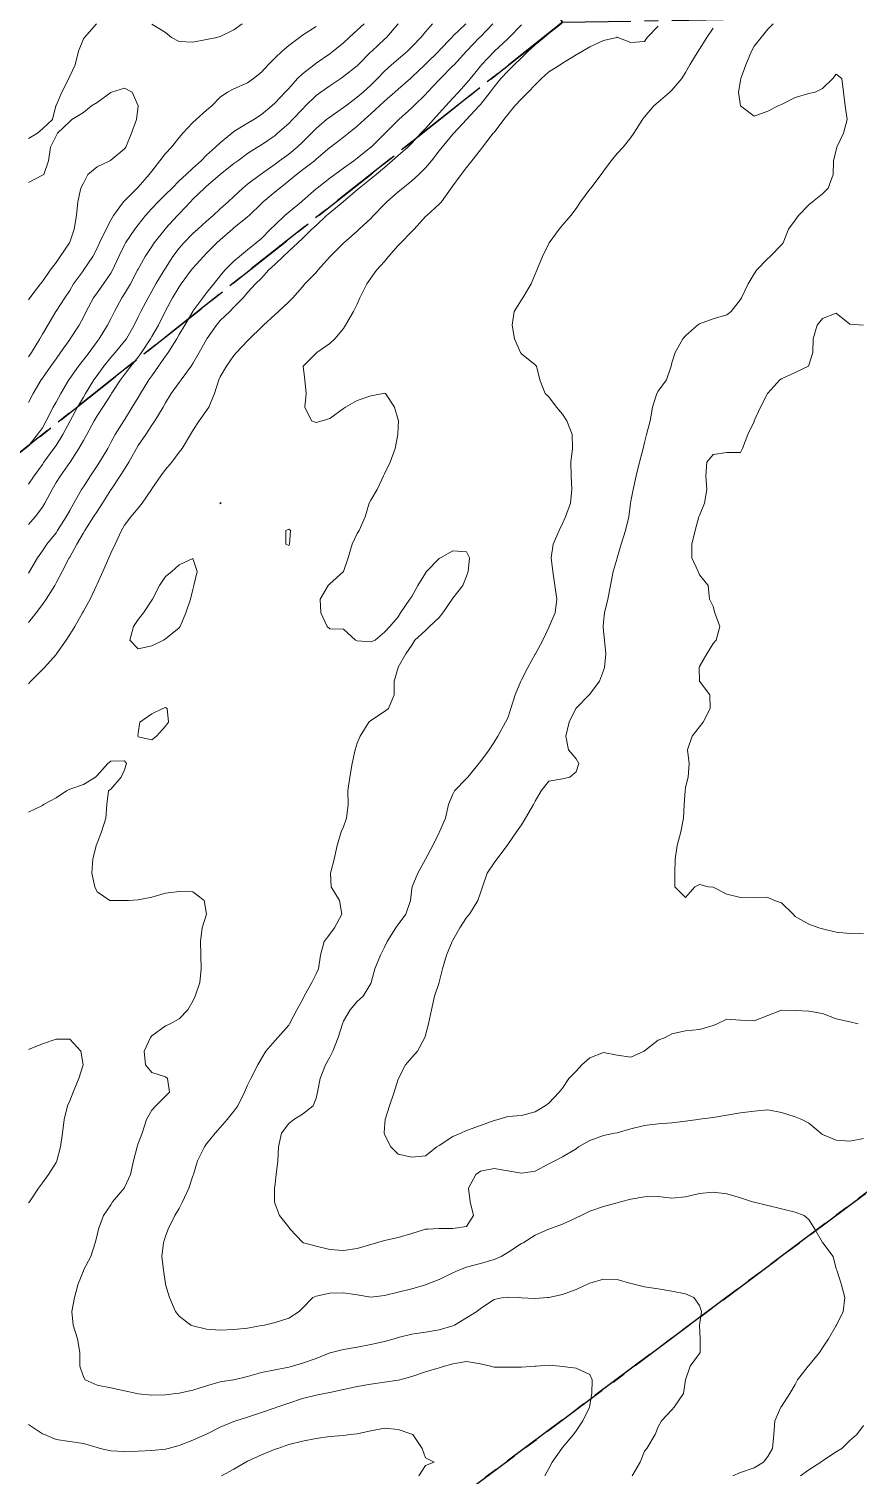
# Model space of a CAD drawing. Header units: centimetres. Extents: x 0 to 642158, y -847 to 649707.
# Drawn here: x 617215.3 to 617245.5, y 620207.3 to 620260.1 of the extents above; entities that cross this region are included whole.
import ezdxf

# ---------------------------------------------------------------- set-up
doc = ezdxf.new("R2010")
doc.units = ezdxf.units.CM
doc.header["$MEASUREMENT"] = 0
doc.linetypes.add('CENTERX2', pattern=[4, 2.5, -0.5, 0.5, -0.5])
doc.layers.add('SPW_parcellaire cadastral', color=7, linetype='CENTERX2', lineweight=25, true_color=0xff0542)
doc.layers.add('WAL_topographie 0.5', color=253, linetype='Continuous', lineweight=20)

msp = doc.modelspace()

# ---------------------------------------------------------------- linework, layer by layer
at = {"layer": 'SPW_parcellaire cadastral'}
for points in [[(617146.257, 620375.609), (617171.917, 620342.183), (617234.747, 620260.301), (617106.707, 620158.882), (617115.103, 620149.589), (617064.759, 620106.478), (617053.863, 620117.239), (616968.009, 620182.814), (616937.386, 620218.037), (616956.282, 620268.99), (616938.408, 620293.768), (616934.252, 620317.224), (616964.517, 620340.941), (617015.701, 620270.757), (617035.118, 620286.317), (617053.068, 620300.715), (617070.714, 620314.879), (617111.129, 620347.351), (617146.257, 620375.609)], [(617304.757, 620224.565), (617289.47, 620214.047), (617267.386, 620198.854), (617250.757, 620221.245), (617221.38, 620199.298), (617131.107, 620131.905), (617115.103, 620149.589), (617106.707, 620158.882), (617234.747, 620260.301), (617248.531, 620260.549), (617304.757, 620224.565)], [(617240.988, 620180.692), (617221.38, 620199.298), (617250.757, 620221.245), (617267.386, 620198.854), (617261.757, 620194.981), (617240.988, 620180.692)]]:
    msp.add_lwpolyline(points, dxfattribs=at)
at = {"layer": 'WAL_topographie 0.5'}
for points in [[(617234.697, 620260.25), (617234.25, 620259.894), (617234.077, 620259.75), (617233.75, 620259.482), (617233.502, 620259.25), (617233.25, 620259.001), (617232.99, 620258.75), (617232.75, 620258.513), (617232.501, 620258.25), (617232.25, 620257.948), (617232.105, 620257.75), (617231.75, 620257.299), (617231.707, 620257.25), (617231.25, 620256.75), (617231.25, 620256.75), (617230.777, 620256.25), (617230.75, 620256.22), (617230.359, 620255.75), (617230.25, 620255.613), (617229.97, 620255.25), (617229.75, 620254.991), (617229.506, 620254.75), (617229.25, 620254.521), (617228.915, 620254.25), (617228.75, 620254.11), (617228.336, 620253.75), (617228.25, 620253.668), (617227.842, 620253.25), (617227.75, 620253.143), (617227.324, 620252.75), (617227.25, 620252.68), (617226.763, 620252.25), (617226.75, 620252.238), (617226.26, 620251.75), (617226.25, 620251.739), (617225.815, 620251.25), (617225.75, 620251.173), (617225.342, 620250.75), (617225.25, 620250.652), (617224.899, 620250.25), (617224.75, 620250.101), (617224.371, 620249.75), (617224.25, 620249.642), (617223.832, 620249.25), (617223.75, 620249.175), (617223.32, 620248.75), (617223.25, 620248.672), (617222.848, 620248.25), (617222.75, 620248.142), (617222.473, 620247.75), (617222.25, 620247.359), (617222.201, 620247.25), (617222.034, 620246.75), (617221.826, 620246.25), (617221.75, 620246.126), (617221.478, 620245.75), (617221.25, 620245.4), (617221.159, 620245.25), (617220.854, 620244.75), (617220.75, 620244.607), (617220.477, 620244.25), (617220.25, 620243.984), (617220.074, 620243.75), (617219.75, 620243.277), (617219.735, 620243.25), (617219.401, 620242.75), (617219.25, 620242.567), (617218.977, 620242.25), (617218.75, 620241.948), (617218.647, 620241.75), (617218.406, 620241.25), (617218.25, 620240.927), (617218.18, 620240.75), (617217.965, 620240.25), (617217.75, 620239.789), (617217.733, 620239.75), (617217.493, 620239.25), (617217.25, 620238.806), (617217.218, 620238.75), (617216.937, 620238.25), (617216.75, 620237.95), (617216.623, 620237.75), (617216.268, 620237.25), (617216.25, 620237.223), (617215.831, 620236.75), (617215.75, 620236.681), (617215.325, 620236.25), (617215.25, 620236.161)], [(617232.203, 620260.25), (617231.75, 620259.777), (617231.724, 620259.75), (617231.25, 620259.25), (617231.25, 620259.25), (617230.788, 620258.75), (617230.75, 620258.71), (617230.296, 620258.25), (617230.25, 620258.2), (617229.823, 620257.75), (617229.75, 620257.672), (617229.323, 620257.25), (617229.25, 620257.176), (617228.777, 620256.75), (617228.75, 620256.724), (617228.27, 620256.25), (617228.25, 620256.231), (617227.758, 620255.75), (617227.75, 620255.743), (617227.25, 620255.341), (617227.125, 620255.25), (617226.75, 620254.983), (617226.436, 620254.75), (617226.25, 620254.608), (617225.786, 620254.25), (617225.75, 620254.22), (617225.25, 620253.783), (617225.211, 620253.75), (617224.75, 620253.368), (617224.607, 620253.25), (617224.25, 620252.914), (617224.088, 620252.75), (617223.75, 620252.416), (617223.561, 620252.25), (617223.25, 620251.992), (617222.951, 620251.75), (617222.75, 620251.582), (617222.413, 620251.25), (617222.25, 620251.05), (617222.015, 620250.75), (617221.75, 620250.422), (617221.616, 620250.25), (617221.25, 620249.761), (617221.243, 620249.75), (617220.951, 620249.25), (617220.75, 620248.904), (617220.662, 620248.75), (617220.341, 620248.25), (617220.25, 620248.121), (617219.999, 620247.75), (617219.75, 620247.403), (617219.643, 620247.25), (617219.331, 620246.75), (617219.25, 620246.606), (617219.037, 620246.25), (617218.75, 620245.788), (617218.725, 620245.75), (617218.411, 620245.25), (617218.25, 620244.958), (617218.138, 620244.75), (617217.84, 620244.25), (617217.75, 620244.107), (617217.514, 620243.75), (617217.25, 620243.351), (617217.179, 620243.25), (617216.901, 620242.75), (617216.75, 620242.481), (617216.624, 620242.25), (617216.303, 620241.75), (617216.25, 620241.671), (617215.91, 620241.25), (617215.75, 620241.01), (617215.571, 620240.75), (617215.281, 620240.25), (617215.25, 620240.199)], [(617231.221, 620260.25), (617230.75, 620259.797), (617230.703, 620259.75), (617230.25, 620259.273), (617230.228, 620259.25), (617229.75, 620258.771), (617229.728, 620258.75), (617229.25, 620258.294), (617229.198, 620258.25), (617228.75, 620257.861), (617228.628, 620257.75), (617228.25, 620257.424), (617228.061, 620257.25), (617227.75, 620256.957), (617227.515, 620256.75), (617227.25, 620256.506), (617226.931, 620256.25), (617226.75, 620256.107), (617226.276, 620255.75), (617226.25, 620255.731), (617225.75, 620255.305), (617225.687, 620255.25), (617225.25, 620254.911), (617225.034, 620254.75), (617224.75, 620254.517), (617224.421, 620254.25), (617224.25, 620254.109), (617223.821, 620253.75), (617223.75, 620253.684), (617223.299, 620253.25), (617223.25, 620253.205), (617222.75, 620252.794), (617222.696, 620252.75), (617222.25, 620252.367), (617222.122, 620252.25), (617221.75, 620251.871), (617221.634, 620251.75), (617221.25, 620251.322), (617221.192, 620251.25), (617220.821, 620250.75), (617220.75, 620250.647), (617220.509, 620250.25), (617220.25, 620249.766), (617220.242, 620249.75), (617219.998, 620249.25), (617219.75, 620248.832), (617219.704, 620248.75), (617219.371, 620248.25), (617219.25, 620248.082), (617218.983, 620247.75), (617218.75, 620247.442), (617218.607, 620247.25), (617218.282, 620246.75), (617218.25, 620246.702), (617217.956, 620246.25), (617217.75, 620245.939), (617217.639, 620245.75), (617217.369, 620245.25), (617217.25, 620245.038), (617217.087, 620244.75), (617216.762, 620244.25), (617216.75, 620244.234), (617216.409, 620243.75), (617216.25, 620243.499), (617216.105, 620243.25), (617215.843, 620242.75), (617215.75, 620242.607), (617215.49, 620242.25), (617215.25, 620241.967)], [(617230.001, 620260.25), (617229.75, 620259.952), (617229.581, 620259.75), (617229.25, 620259.405), (617229.093, 620259.25), (617228.75, 620258.958), (617228.51, 620258.75), (617228.25, 620258.512), (617227.995, 620258.25), (617227.75, 620258.007), (617227.465, 620257.75), (617227.25, 620257.563), (617226.833, 620257.25), (617226.75, 620257.186), (617226.25, 620256.844), (617226.133, 620256.75), (617225.75, 620256.428), (617225.576, 620256.25), (617225.25, 620255.928), (617225.064, 620255.75), (617224.75, 620255.493), (617224.416, 620255.25), (617224.25, 620255.128), (617223.75, 620254.77), (617223.722, 620254.75), (617223.25, 620254.391), (617223.075, 620254.25), (617222.75, 620253.949), (617222.54, 620253.75), (617222.25, 620253.491), (617221.987, 620253.25), (617221.75, 620253.048), (617221.424, 620252.75), (617221.25, 620252.587), (617220.92, 620252.25), (617220.75, 620252.057), (617220.518, 620251.75), (617220.25, 620251.332), (617220.199, 620251.25), (617219.9, 620250.75), (617219.75, 620250.487), (617219.614, 620250.25), (617219.342, 620249.75), (617219.25, 620249.554), (617219.106, 620249.25), (617218.82, 620248.75), (617218.75, 620248.657), (617218.414, 620248.25), (617218.25, 620248.062), (617217.995, 620247.75), (617217.75, 620247.409), (617217.635, 620247.25), (617217.327, 620246.75), (617217.25, 620246.623), (617217.036, 620246.25), (617216.761, 620245.75), (617216.75, 620245.73), (617216.496, 620245.25), (617216.25, 620244.86), (617216.174, 620244.75), (617215.809, 620244.25), (617215.75, 620244.164), (617215.452, 620243.75), (617215.25, 620243.439)], [(617228.742, 620260.25), (617228.316, 620259.75), (617228.25, 620259.688), (617227.781, 620259.25), (617227.75, 620259.221), (617227.284, 620258.75), (617227.25, 620258.717), (617226.75, 620258.318), (617226.653, 620258.25), (617226.25, 620257.978), (617225.928, 620257.75), (617225.75, 620257.624), (617225.362, 620257.25), (617225.25, 620257.135), (617224.889, 620256.75), (617224.75, 620256.609), (617224.343, 620256.25), (617224.25, 620256.175), (617223.75, 620255.835), (617223.61, 620255.75), (617223.25, 620255.516), (617222.886, 620255.25), (617222.75, 620255.15), (617222.25, 620254.75), (617222.25, 620254.75), (617221.75, 620254.316), (617221.676, 620254.25), (617221.25, 620253.841), (617221.162, 620253.75), (617220.75, 620253.316), (617220.686, 620253.25), (617220.25, 620252.771), (617220.232, 620252.75), (617219.838, 620252.25), (617219.75, 620252.117), (617219.509, 620251.75), (617219.25, 620251.296), (617219.227, 620251.25), (617218.967, 620250.75), (617218.75, 620250.393), (617218.659, 620250.25), (617218.387, 620249.75), (617218.25, 620249.474), (617218.134, 620249.25), (617217.825, 620248.75), (617217.75, 620248.65), (617217.464, 620248.25), (617217.25, 620247.978), (617217.069, 620247.75), (617216.75, 620247.298), (617216.716, 620247.25), (617216.425, 620246.75), (617216.25, 620246.431), (617216.151, 620246.25), (617215.889, 620245.75), (617215.75, 620245.503), (617215.578, 620245.25), (617215.25, 620244.84)], [(617227.5, 620260.25), (617227.25, 620260.012), (617226.958, 620259.75), (617226.75, 620259.554), (617226.375, 620259.25), (617226.25, 620259.155), (617225.75, 620258.804), (617225.676, 620258.75), (617225.25, 620258.42), (617225.074, 620258.25), (617224.75, 620257.891), (617224.626, 620257.75), (617224.25, 620257.36), (617224.13, 620257.25), (617223.75, 620256.938), (617223.47, 620256.75), (617223.25, 620256.617), (617222.75, 620256.311), (617222.671, 620256.25), (617222.25, 620255.906), (617222.079, 620255.75), (617221.75, 620255.447), (617221.549, 620255.25), (617221.25, 620254.979), (617221.002, 620254.75), (617220.75, 620254.512), (617220.488, 620254.25), (617220.25, 620254.015), (617219.982, 620253.75), (617219.75, 620253.51), (617219.518, 620253.25), (617219.25, 620252.912), (617219.132, 620252.75), (617218.791, 620252.25), (617218.75, 620252.177), (617218.538, 620251.75), (617218.317, 620251.25), (617218.25, 620251.139), (617217.981, 620250.75), (617217.75, 620250.432), (617217.618, 620250.25), (617217.35, 620249.75), (617217.25, 620249.544), (617217.096, 620249.25), (617216.772, 620248.75), (617216.75, 620248.719), (617216.415, 620248.25), (617216.25, 620248.023), (617216.059, 620247.75), (617215.75, 620247.312), (617215.708, 620247.25), (617215.419, 620246.75), (617215.25, 620246.421)], [(617217.728, 620260.25), (617217.287, 620259.75), (617217.25, 620259.694), (617217.07, 620259.25), (617216.943, 620258.75), (617216.75, 620258.335), (617216.714, 620258.25), (617216.464, 620257.75), (617216.25, 620257.268), (617216.242, 620257.25), (617216.12, 620256.75), (617215.75, 620256.417), (617215.578, 620256.25), (617215.25, 620256.056)], [(617233.25, 620260.214), (617232.798, 620259.75), (617232.75, 620259.703), (617232.263, 620259.25), (617232.25, 620259.238), (617231.788, 620258.75), (617231.75, 620258.702), (617231.396, 620258.25), (617231.25, 620258.075), (617230.95, 620257.75), (617230.75, 620257.531), (617230.494, 620257.25), (617230.25, 620256.985), (617230.034, 620256.75), (617229.75, 620256.429), (617229.58, 620256.25), (617229.25, 620255.89), (617229.103, 620255.75), (617228.75, 620255.441), (617228.532, 620255.25), (617228.25, 620255.007), (617227.942, 620254.75), (617227.75, 620254.588), (617227.327, 620254.25), (617227.25, 620254.181), (617226.75, 620253.76), (617226.738, 620253.75), (617226.25, 620253.353), (617226.134, 620253.25), (617225.75, 620252.887), (617225.599, 620252.75), (617225.25, 620252.413), (617225.078, 620252.25), (617224.75, 620251.942), (617224.545, 620251.75), (617224.25, 620251.473), (617224.016, 620251.25), (617223.75, 620250.965), (617223.533, 620250.75), (617223.25, 620250.443), (617223.087, 620250.25), (617222.75, 620249.901), (617222.598, 620249.75), (617222.25, 620249.415), (617222.113, 620249.25), (617221.763, 620248.75), (617221.75, 620248.729), (617221.483, 620248.25), (617221.25, 620247.853), (617221.183, 620247.75), (617220.826, 620247.25), (617220.75, 620247.151), (617220.461, 620246.75), (617220.25, 620246.416), (617220.158, 620246.25), (617219.863, 620245.75), (617219.75, 620245.591), (617219.527, 620245.25), (617219.25, 620244.852), (617219.191, 620244.75), (617218.908, 620244.25), (617218.75, 620243.992), (617218.598, 620243.75), (617218.261, 620243.25), (617218.25, 620243.235), (617217.943, 620242.75), (617217.75, 620242.447), (617217.624, 620242.25), (617217.299, 620241.75), (617217.25, 620241.666), (617217.012, 620241.25), (617216.75, 620240.784), (617216.731, 620240.75), (617216.479, 620240.25), (617216.25, 620239.838), (617216.203, 620239.75), (617215.887, 620239.25), (617215.75, 620239.051), (617215.528, 620238.75), (617215.25, 620238.391)], [(617225.75, 620260.15), (617225.25, 620259.828), (617225.144, 620259.75), (617224.75, 620259.452), (617224.516, 620259.25), (617224.25, 620258.999), (617223.998, 620258.75), (617223.75, 620258.483), (617223.465, 620258.25), (617223.25, 620258.087), (617222.75, 620257.873), (617222.512, 620257.75), (617222.25, 620257.569), (617221.939, 620257.25), (617221.75, 620257.091), (617221.372, 620256.75), (617221.25, 620256.647), (617220.886, 620256.25), (617220.75, 620256.097), (617220.473, 620255.75), (617220.25, 620255.514), (617220.046, 620255.25), (617219.75, 620254.874), (617219.658, 620254.75), (617219.25, 620254.279), (617219.218, 620254.25), (617218.75, 620253.784), (617218.717, 620253.75), (617218.353, 620253.25), (617218.25, 620253.08), (617218.077, 620252.75), (617217.838, 620252.25), (617217.75, 620252.058), (617217.597, 620251.75), (617217.256, 620251.25), (617217.25, 620251.243), (617216.893, 620250.75), (617216.75, 620250.516), (617216.574, 620250.25), (617216.25, 620249.763), (617216.241, 620249.75), (617215.945, 620249.25), (617215.75, 620248.924), (617215.655, 620248.75), (617215.354, 620248.25), (617215.25, 620248.087)], [(617223.051, 620260.25), (617222.75, 620260.032), (617222.25, 620259.785), (617222.121, 620259.75), (617221.75, 620259.668), (617221.25, 620259.577), (617220.75, 620259.606), (617220.462, 620259.75), (617220.25, 620259.934), (617219.75, 620260.231)], [(617238.25, 620260.164), (617237.847, 620259.75), (617237.75, 620259.607), (617237.25, 620259.565), (617236.778, 620259.75), (617236.75, 620259.754), (617236.735, 620259.75), (617236.25, 620259.643), (617235.75, 620259.409), (617235.482, 620259.25), (617235.25, 620259.112), (617234.75, 620258.806), (617234.661, 620258.75), (617234.25, 620258.488), (617233.983, 620258.25), (617233.75, 620258.024), (617233.493, 620257.75), (617233.25, 620257.511), (617233.008, 620257.25), (617232.75, 620256.939), (617232.61, 620256.75), (617232.25, 620256.283), (617232.223, 620256.25), (617231.827, 620255.75), (617231.75, 620255.65), (617231.434, 620255.25), (617231.25, 620255.007), (617231.051, 620254.75), (617230.75, 620254.334), (617230.685, 620254.25), (617230.328, 620253.75), (617230.25, 620253.669), (617229.794, 620253.25), (617229.75, 620253.21), (617229.327, 620252.75), (617229.25, 620252.666), (617228.843, 620252.25), (617228.75, 620252.151), (617228.4, 620251.75), (617228.25, 620251.571), (617227.962, 620251.25), (617227.75, 620250.96), (617227.606, 620250.75), (617227.351, 620250.25), (617227.25, 620250.015), (617227.121, 620249.75), (617226.825, 620249.25), (617226.75, 620249.125), (617226.43, 620248.75), (617226.25, 620248.577), (617225.778, 620248.25), (617225.75, 620248.227), (617225.273, 620247.75), (617225.338, 620247.25), (617225.383, 620246.75), (617225.343, 620246.25), (617225.579, 620245.75), (617225.75, 620245.692), (617225.972, 620245.75), (617226.25, 620245.838), (617226.75, 620246.206), (617226.828, 620246.25), (617227.25, 620246.503), (617227.75, 620246.664), (617228.197, 620246.75), (617228.25, 620246.77), (617228.282, 620246.75), (617228.617, 620246.25), (617228.75, 620245.788), (617228.758, 620245.75), (617228.75, 620245.55), (617228.74, 620245.25), (617228.633, 620244.75), (617228.457, 620244.25), (617228.25, 620243.817), (617228.216, 620243.75), (617227.975, 620243.25), (617227.75, 620242.86), (617227.693, 620242.75), (617227.544, 620242.25), (617227.326, 620241.75), (617227.25, 620241.639), (617227.064, 620241.25), (617226.923, 620240.75), (617226.75, 620240.259), (617226.746, 620240.25), (617226.25, 620239.804), (617226.19, 620239.75), (617225.897, 620239.25), (617225.925, 620238.75), (617226.159, 620238.25), (617226.25, 620238.159), (617226.75, 620238.146), (617227.192, 620237.75), (617227.25, 620237.724), (617227.75, 620237.688), (617227.909, 620237.75), (617228.25, 620238.038), (617228.446, 620238.25), (617228.75, 620238.604), (617228.833, 620238.75), (617229.176, 620239.25), (617229.25, 620239.337), (617229.47, 620239.75), (617229.75, 620240.197), (617229.78, 620240.25), (617230.25, 620240.726), (617230.29, 620240.75), (617230.75, 620241.008), (617231.25, 620240.976), (617231.356, 620240.75), (617231.3, 620240.25), (617231.25, 620240.088), (617231.115, 620239.75), (617230.75, 620239.28), (617230.72, 620239.25), (617230.374, 620238.75), (617230.25, 620238.574), (617229.896, 620238.25), (617229.75, 620238.104), (617229.36, 620237.75), (617229.25, 620237.564), (617229.034, 620237.25), (617228.75, 620236.767), (617228.743, 620236.75), (617228.6, 620236.25), (617228.606, 620235.75), (617228.389, 620235.25), (617228.25, 620235.142), (617227.75, 620234.821), (617227.676, 620234.75), (617227.356, 620234.25), (617227.25, 620233.987), (617227.172, 620233.75), (617227.068, 620233.25), (617226.98, 620232.75), (617226.914, 620232.25), (617226.921, 620231.75), (617226.864, 620231.25), (617226.75, 620230.935), (617226.667, 620230.75), (617226.514, 620230.25), (617226.409, 620229.75), (617226.277, 620229.25), (617226.304, 620228.75), (617226.605, 620228.25), (617226.694, 620227.75), (617226.421, 620227.25), (617226.25, 620227.012), (617226.042, 620226.75), (617225.907, 620226.25), (617225.833, 620225.75), (617225.75, 620225.57), (617225.594, 620225.25), (617225.312, 620224.75), (617225.25, 620224.626), (617225.051, 620224.25), (617224.783, 620223.75), (617224.75, 620223.701), (617224.352, 620223.25), (617224.25, 620223.133), (617223.918, 620222.75), (617223.75, 620222.479), (617223.621, 620222.25), (617223.362, 620221.75), (617223.25, 620221.512), (617223.14, 620221.25), (617222.896, 620220.75), (617222.75, 620220.56), (617222.506, 620220.25), (617222.25, 620219.957), (617222.067, 620219.75), (617221.75, 620219.363), (617221.669, 620219.25), (617221.419, 620218.75), (617221.269, 620218.25), (617221.25, 620218.2), (617221.096, 620217.75), (617220.865, 620217.25), (617220.75, 620217.003), (617220.595, 620216.75), (617220.343, 620216.25), (617220.25, 620215.995), (617220.171, 620215.75), (617220.12, 620215.25), (617220.171, 620214.75), (617220.247, 620214.25), (617220.25, 620214.228), (617220.395, 620213.75), (617220.62, 620213.25), (617220.75, 620213.074), (617221.177, 620212.75), (617221.25, 620212.724), (617221.75, 620212.599), (617222.25, 620212.564), (617222.75, 620212.585), (617223.25, 620212.637), (617223.75, 620212.728), (617223.86, 620212.75), (617224.25, 620212.839), (617224.75, 620213.006), (617225.127, 620213.25), (617225.25, 620213.366), (617225.631, 620213.75), (617225.75, 620213.806), (617226.25, 620213.914), (617226.75, 620213.929), (617227.25, 620213.858), (617227.75, 620213.773), (617228.25, 620213.824), (617228.75, 620213.954), (617229.25, 620214.07), (617229.75, 620214.213), (617229.83, 620214.25), (617230.25, 620214.415), (617230.75, 620214.655), (617230.965, 620214.75), (617231.25, 620214.86), (617231.75, 620214.999), (617232.25, 620215.146), (617232.506, 620215.25), (617232.75, 620215.397), (617233.25, 620215.723), (617233.31, 620215.75), (617233.75, 620216.032), (617234.241, 620216.25), (617234.25, 620216.253), (617234.75, 620216.433), (617235.25, 620216.66), (617235.435, 620216.75), (617235.75, 620216.909), (617236.25, 620217.078), (617236.75, 620217.217), (617236.875, 620217.25), (617237.25, 620217.345), (617237.75, 620217.435), (617238.25, 620217.438), (617238.75, 620217.387), (617239.25, 620217.425), (617239.75, 620217.546), (617240.25, 620217.601), (617240.75, 620217.542), (617241.25, 620217.399), (617241.69, 620217.25), (617241.75, 620217.232), (617242.25, 620217.11), (617242.75, 620216.988), (617243.25, 620216.875), (617243.576, 620216.75), (617243.75, 620216.602), (617243.963, 620216.25), (617244.25, 620215.769), (617244.265, 620215.75), (617244.634, 620215.25), (617244.75, 620214.798), (617244.767, 620214.75), (617244.936, 620214.25), (617245.067, 620213.75), (617245, 620213.25), (617244.761, 620212.75), (617244.75, 620212.735), (617244.466, 620212.25), (617244.25, 620211.921), (617244.144, 620211.75), (617243.75, 620211.275), (617243.731, 620211.25), (617243.34, 620210.75), (617243.25, 620210.581), (617243.051, 620210.25), (617242.75, 620209.783), (617242.728, 620209.75), (617242.507, 620209.25), (617242.466, 620208.75), (617242.418, 620208.25), (617242.25, 620207.953), (617242.093, 620207.75), (617241.75, 620207.542), (617241.25, 620207.372), (617240.978, 620207.25)], [(617240.25, 620260.087), (617240.024, 620259.75), (617239.75, 620259.318), (617239.705, 620259.25), (617239.408, 620258.75), (617239.25, 620258.473), (617239.11, 620258.25), (617238.75, 620257.829), (617238.675, 620257.75), (617238.25, 620257.387), (617238.082, 620257.25), (617237.75, 620256.856), (617237.67, 620256.75), (617237.357, 620256.25), (617237.25, 620256.102), (617236.965, 620255.75), (617236.75, 620255.509), (617236.525, 620255.25), (617236.25, 620254.863), (617236.159, 620254.75), (617235.783, 620254.25), (617235.75, 620254.207), (617235.41, 620253.75), (617235.25, 620253.504), (617235.06, 620253.25), (617234.75, 620252.895), (617234.626, 620252.75), (617234.263, 620252.25), (617234.25, 620252.225), (617234.015, 620251.75), (617233.814, 620251.25), (617233.75, 620251.103), (617233.601, 620250.75), (617233.304, 620250.25), (617233.25, 620250.167), (617232.988, 620249.75), (617232.915, 620249.25), (617233.003, 620248.75), (617233.218, 620248.25), (617233.25, 620248.201), (617233.75, 620247.804), (617233.798, 620247.75), (617233.925, 620247.25), (617234.123, 620246.75), (617234.25, 620246.625), (617234.532, 620246.25), (617234.75, 620245.997), (617234.909, 620245.75), (617235.108, 620245.25), (617235.114, 620244.75), (617235.06, 620244.25), (617235.07, 620243.75), (617235.098, 620243.25), (617235.045, 620242.75), (617234.858, 620242.25), (617234.75, 620242.008), (617234.625, 620241.75), (617234.405, 620241.25), (617234.34, 620240.75), (617234.398, 620240.25), (617234.466, 620239.75), (617234.548, 620239.25), (617234.478, 620238.75), (617234.264, 620238.25), (617234.25, 620238.213), (617234.03, 620237.75), (617233.761, 620237.25), (617233.75, 620237.233), (617233.482, 620236.75), (617233.25, 620236.299), (617233.223, 620236.25), (617233.021, 620235.75), (617232.869, 620235.25), (617232.75, 620234.919), (617232.668, 620234.75), (617232.393, 620234.25), (617232.25, 620234.028), (617232.074, 620233.75), (617231.75, 620233.317), (617231.693, 620233.25), (617231.292, 620232.75), (617231.25, 620232.699), (617230.81, 620232.25), (617230.75, 620232.133), (617230.592, 620231.75), (617230.476, 620231.25), (617230.263, 620230.75), (617230.25, 620230.726), (617230.019, 620230.25), (617229.75, 620229.75), (617229.75, 620229.75), (617229.469, 620229.25), (617229.258, 620228.75), (617229.25, 620228.685), (617229.197, 620228.25), (617229.032, 620227.75), (617228.75, 620227.375), (617228.667, 620227.25), (617228.352, 620226.75), (617228.25, 620226.546), (617228.102, 620226.25), (617227.895, 620225.75), (617227.764, 620225.25), (617227.75, 620225.218), (617227.471, 620224.75), (617227.25, 620224.565), (617226.998, 620224.25), (617226.75, 620223.836), (617226.712, 620223.75), (617226.555, 620223.25), (617226.362, 620222.75), (617226.25, 620222.533), (617226.091, 620222.25), (617225.893, 620221.75), (617225.8, 620221.25), (617225.75, 620221.031), (617225.637, 620220.75), (617225.25, 620220.444), (617224.936, 620220.25), (617224.75, 620220.111), (617224.485, 620219.75), (617224.377, 620219.25), (617224.356, 620218.75), (617224.291, 620218.25), (617224.25, 620217.908), (617224.227, 620217.75), (617224.225, 620217.25), (617224.25, 620217.164), (617224.412, 620216.75), (617224.75, 620216.326), (617224.806, 620216.25), (617225.25, 620215.77), (617225.286, 620215.75), (617225.75, 620215.63), (617226.25, 620215.508), (617226.75, 620215.468), (617227.25, 620215.54), (617227.75, 620215.689), (617227.953, 620215.75), (617228.25, 620215.842), (617228.75, 620215.945), (617229.25, 620216.089), (617229.75, 620216.244), (617229.833, 620216.25), (617230.25, 620216.275), (617230.75, 620216.271), (617231.25, 620216.351), (617231.504, 620216.75), (617231.381, 620217.25), (617231.313, 620217.75), (617231.59, 620218.25), (617231.75, 620218.364), (617232.25, 620218.459), (617232.75, 620218.383), (617233.25, 620218.299), (617233.75, 620218.365), (617234.25, 620218.633), (617234.469, 620218.75), (617234.75, 620218.887), (617235.25, 620219.182), (617235.341, 620219.25), (617235.75, 620219.49), (617236.25, 620219.669), (617236.655, 620219.75), (617236.75, 620219.772), (617237.25, 620219.914), (617237.75, 620220.034), (617238.25, 620220.091), (617238.75, 620220.126), (617239.25, 620220.187), (617239.691, 620220.25), (617239.75, 620220.26), (617240.25, 620220.327), (617240.75, 620220.41), (617241.25, 620220.491), (617241.75, 620220.559), (617242.25, 620220.602), (617242.75, 620220.511), (617243.25, 620220.346), (617243.5, 620220.25), (617243.75, 620220.125), (617244.184, 620219.75), (617244.25, 620219.701), (617244.75, 620219.494), (617245.25, 620219.462), (617245.75, 620219.557)], [(617242.452, 620260.25), (617242.25, 620260.048), (617242.012, 620259.75), (617241.75, 620259.435), (617241.66, 620259.25), (617241.447, 620258.75), (617241.261, 620258.25), (617241.25, 620258.179), (617241.182, 620257.75), (617241.25, 620257.25), (617241.25, 620257.25), (617241.75, 620256.88), (617242.25, 620257.059), (617242.625, 620257.25), (617242.75, 620257.307), (617243.25, 620257.556), (617243.75, 620257.698), (617243.975, 620257.75), (617244.25, 620257.884), (617244.625, 620258.25), (617244.75, 620258.411), (617244.958, 620258.25), (617245.016, 620257.75), (617245.08, 620257.25), (617245.154, 620256.75), (617245.013, 620256.25), (617244.778, 620255.75), (617244.75, 620255.65), (617244.65, 620255.25), (617244.642, 620254.75), (617244.451, 620254.25), (617244.25, 620254.038), (617243.882, 620253.75), (617243.75, 620253.636), (617243.375, 620253.25), (617243.25, 620253.08), (617243.004, 620252.75), (617242.808, 620252.25), (617242.75, 620252.182), (617242.332, 620251.75), (617242.25, 620251.683), (617241.835, 620251.25), (617241.75, 620251.126), (617241.534, 620250.75), (617241.286, 620250.25), (617241.25, 620250.188), (617240.911, 620249.75), (617240.75, 620249.627), (617240.25, 620249.476), (617239.75, 620249.297), (617239.679, 620249.25), (617239.25, 620248.86), (617239.149, 620248.75), (617238.868, 620248.25), (617238.75, 620247.871), (617238.716, 620247.75), (617238.55, 620247.25), (617238.25, 620246.843), (617238.199, 620246.75), (617238.034, 620246.25), (617237.952, 620245.75), (617237.824, 620245.25), (617237.75, 620244.964), (617237.698, 620244.75), (617237.566, 620244.25), (617237.44, 620243.75), (617237.327, 620243.25), (617237.25, 620242.824), (617237.239, 620242.75), (617237.171, 620242.25), (617237.048, 620241.75), (617236.895, 620241.25), (617236.753, 620240.75), (617236.75, 620240.741), (617236.608, 620240.25), (617236.504, 620239.75), (617236.412, 620239.25), (617236.291, 620238.75), (617236.25, 620238.409), (617236.232, 620238.25), (617236.25, 620238.083), (617236.289, 620237.75), (617236.338, 620237.25), (617236.284, 620236.75), (617236.25, 620236.642), (617236.099, 620236.25), (617235.75, 620235.772), (617235.726, 620235.75), (617235.25, 620235.269), (617235.233, 620235.25), (617234.996, 620234.75), (617234.871, 620234.25), (617234.968, 620233.75), (617235.25, 620233.423), (617235.342, 620233.25), (617235.25, 620232.939), (617235.02, 620232.75), (617234.75, 620232.684), (617234.25, 620232.601), (617233.974, 620232.25), (617233.75, 620231.872), (617233.687, 620231.75), (617233.396, 620231.25), (617233.25, 620231.003), (617233.067, 620230.75), (617232.75, 620230.285), (617232.727, 620230.25), (617232.349, 620229.75), (617232.25, 620229.62), (617232.004, 620229.25), (617231.828, 620228.75), (617231.75, 620228.522), (617231.662, 620228.25), (617231.349, 620227.75), (617231.25, 620227.624), (617230.995, 620227.25), (617230.75, 620226.802), (617230.724, 620226.75), (617230.514, 620226.25), (617230.367, 620225.75), (617230.25, 620225.264), (617230.246, 620225.25), (617230.079, 620224.75), (617229.965, 620224.25), (617229.859, 620223.75), (617229.75, 620223.331), (617229.728, 620223.25), (617229.452, 620222.75), (617229.25, 620222.51), (617229.02, 620222.25), (617228.76, 620221.75), (617228.75, 620221.724), (617228.604, 620221.25), (617228.426, 620220.75), (617228.271, 620220.25), (617228.25, 620219.964), (617228.238, 620219.75), (617228.25, 620219.705), (617228.477, 620219.25), (617228.75, 620218.993), (617229.25, 620218.877), (617229.75, 620218.924), (617230.156, 620219.25), (617230.25, 620219.304), (617230.75, 620219.631), (617231.033, 620219.75), (617231.25, 620219.851), (617231.75, 620220.037), (617232.25, 620220.213), (617232.402, 620220.25), (617232.75, 620220.364), (617233.25, 620220.395), (617233.75, 620220.535), (617234.118, 620220.75), (617234.25, 620220.848), (617234.632, 620221.25), (617234.75, 620221.396), (617234.982, 620221.75), (617235.25, 620222.016), (617235.452, 620222.25), (617235.75, 620222.501), (617236.25, 620222.694), (617236.75, 620222.607), (617237.25, 620222.53), (617237.737, 620222.75), (617237.75, 620222.757), (617238.25, 620223.145), (617238.496, 620223.25), (617238.75, 620223.382), (617239.25, 620223.485), (617239.75, 620223.534), (617240.25, 620223.689), (617240.4, 620223.75), (617240.75, 620223.913), (617241.25, 620223.877), (617241.75, 620223.857), (617242.25, 620224.047), (617242.75, 620224.238), (617243.25, 620224.232), (617243.75, 620224.21), (617244.25, 620224.118), (617244.75, 620223.926), (617245.25, 620223.821), (617245.556, 620223.75)], [(617215.25, 620254.457), (617215.75, 620254.72), (617215.809, 620254.75), (617215.978, 620255.25), (617216.044, 620255.75), (617216.25, 620256.162), (617216.306, 620256.25), (617216.75, 620256.679), (617216.833, 620256.75), (617217.25, 620257.013), (617217.55, 620257.25), (617217.75, 620257.38), (617218.25, 620257.74), (617218.281, 620257.75), (617218.75, 620257.894), (617219.028, 620257.75), (617219.25, 620257.25), (617219.25, 620257.25), (617219.25, 620257.25), (617219.194, 620256.75), (617219.006, 620256.25), (617218.799, 620255.75), (617218.75, 620255.679), (617218.25, 620255.265), (617218.219, 620255.25), (617217.75, 620255.025), (617217.41, 620254.75), (617217.25, 620254.425), (617217.157, 620254.25), (617217.048, 620253.75), (617217.003, 620253.25), (617216.915, 620252.75), (617216.75, 620252.275), (617216.739, 620252.25), (617216.396, 620251.75), (617216.25, 620251.539), (617216.04, 620251.25), (617215.75, 620250.838), (617215.678, 620250.75), (617215.293, 620250.25), (617215.25, 620250.176)], [(617245.75, 620249.25), (617245.25, 620249.288), (617244.75, 620249.681), (617244.25, 620249.495), (617244.059, 620249.25), (617243.914, 620248.75), (617243.894, 620248.25), (617243.75, 620247.786), (617243.736, 620247.75), (617243.25, 620247.517), (617242.75, 620247.29), (617242.692, 620247.25), (617242.25, 620246.768), (617242.237, 620246.75), (617241.981, 620246.25), (617241.756, 620245.75), (617241.75, 620245.736), (617241.525, 620245.25), (617241.33, 620244.75), (617241.25, 620244.597), (617240.75, 620244.598), (617240.25, 620244.521), (617240.018, 620244.25), (617239.989, 620243.75), (617240.023, 620243.25), (617239.933, 620242.75), (617239.75, 620242.298), (617239.73, 620242.25), (617239.596, 620241.75), (617239.473, 620241.25), (617239.478, 620240.75), (617239.705, 620240.25), (617239.75, 620240.136), (617240.077, 620239.75), (617240.125, 620239.25), (617240.25, 620238.972), (617240.317, 620238.75), (617240.5, 620238.25), (617240.359, 620237.75), (617240.25, 620237.629), (617240.021, 620237.25), (617239.75, 620236.786), (617239.74, 620236.75), (617239.75, 620236.25), (617239.75, 620236.25), (617240.13, 620235.75), (617240.151, 620235.25), (617239.886, 620234.75), (617239.75, 620234.591), (617239.483, 620234.25), (617239.32, 620233.75), (617239.374, 620233.25), (617239.346, 620232.75), (617239.25, 620232.368), (617239.228, 620232.25), (617239.2, 620231.75), (617239.171, 620231.25), (617239.078, 620230.75), (617238.942, 620230.25), (617238.865, 620229.75), (617238.85, 620229.25), (617238.85, 620228.75), (617239.25, 620228.35), (617239.583, 620228.75), (617239.75, 620228.83), (617240.083, 620228.75), (617240.25, 620228.728), (617240.75, 620228.477), (617241.25, 620228.352), (617241.75, 620228.338), (617242.25, 620228.36), (617242.491, 620228.25), (617242.75, 620228.164), (617243.174, 620227.75), (617243.25, 620227.668), (617243.75, 620227.385), (617244.119, 620227.25), (617244.25, 620227.215), (617244.75, 620227.086), (617245.25, 620227.038), (617245.75, 620227.028)], [(617222.25, 620242.731), (617222.279, 620242.75), (617222.25, 620242.769), (617222.245, 620242.75), (617222.25, 620242.731)], [(617224.78, 620241.25), (617224.75, 620241.209), (617224.639, 620241.25), (617224.648, 620241.75), (617224.75, 620241.798), (617224.81, 620241.75), (617224.78, 620241.25)], [(617219.75, 620237.542), (617220.17, 620237.75), (617220.25, 620237.795), (617220.75, 620238.203), (617220.789, 620238.25), (617220.996, 620238.75), (617221.164, 620239.25), (617221.25, 620239.604), (617221.282, 620239.75), (617221.41, 620240.25), (617221.25, 620240.729), (617220.75, 620240.493), (617220.475, 620240.25), (617220.25, 620240.072), (617220.031, 620239.75), (617219.779, 620239.25), (617219.75, 620239.21), (617219.444, 620238.75), (617219.25, 620238.503), (617219.08, 620238.25), (617218.947, 620237.75), (617219.25, 620237.436), (617219.75, 620237.542)], [(617219.915, 620234.25), (617219.75, 620234.107), (617219.25, 620234.215), (617219.242, 620234.25), (617219.25, 620234.361), (617219.316, 620234.75), (617219.75, 620235.065), (617220.147, 620235.25), (617220.25, 620235.294), (617220.306, 620235.25), (617220.353, 620234.75), (617220.25, 620234.613), (617219.915, 620234.25)], [(617215.25, 620231.476), (617215.75, 620231.718), (617215.797, 620231.75), (617216.25, 620231.997), (617216.637, 620232.25), (617216.75, 620232.316), (617217.25, 620232.476), (617217.692, 620232.75), (617217.75, 620232.805), (617218.138, 620233.25), (617218.25, 620233.327), (617218.75, 620233.345), (617218.822, 620233.25), (617218.75, 620233.021), (617218.632, 620232.75), (617218.25, 620232.313), (617218.167, 620232.25), (617218.102, 620231.75), (617218.063, 620231.25), (617217.915, 620230.75), (617217.75, 620230.337), (617217.719, 620230.25), (617217.595, 620229.75), (617217.557, 620229.25), (617217.671, 620228.75), (617217.75, 620228.559), (617218.214, 620228.25), (617218.25, 620228.242), (617218.75, 620228.241), (617218.893, 620228.25), (617219.25, 620228.276), (617219.75, 620228.371), (617220.25, 620228.519), (617220.75, 620228.575), (617221.25, 620228.565), (617221.665, 620228.25), (617221.742, 620227.75), (617221.59, 620227.25), (617221.522, 620226.75), (617221.534, 620226.25), (617221.548, 620225.75), (617221.503, 620225.25), (617221.335, 620224.75), (617221.25, 620224.573), (617221.066, 620224.25), (617220.75, 620223.929), (617220.417, 620223.75), (617220.25, 620223.67), (617219.75, 620223.302), (617219.706, 620223.25), (617219.472, 620222.75), (617219.521, 620222.25), (617219.75, 620221.966), (617220.25, 620221.808), (617220.324, 620221.75), (617220.397, 620221.25), (617220.25, 620221.103), (617219.897, 620220.75), (617219.75, 620220.594), (617219.556, 620220.25), (617219.392, 620219.75), (617219.25, 620219.382), (617219.214, 620219.25), (617219.076, 620218.75), (617218.976, 620218.25), (617218.75, 620217.77), (617218.739, 620217.75), (617218.317, 620217.25), (617218.25, 620217.134), (617217.981, 620216.75), (617217.798, 620216.25), (617217.75, 620216.036), (617217.674, 620215.75), (617217.525, 620215.25), (617217.258, 620214.75), (617217.25, 620214.735), (617217.054, 620214.25), (617216.926, 620213.75), (617216.831, 620213.25), (617216.881, 620212.75), (617217.03, 620212.25), (617217.121, 620211.75), (617217.117, 620211.25), (617217.25, 620210.865), (617217.31, 620210.75), (617217.75, 620210.552), (617218.25, 620210.461), (617218.75, 620210.353), (617219.207, 620210.25), (617219.25, 620210.243), (617219.75, 620210.193), (617220.25, 620210.199), (617220.625, 620210.25), (617220.75, 620210.268), (617221.25, 620210.373), (617221.75, 620210.537), (617222.25, 620210.682), (617222.736, 620210.75), (617222.75, 620210.752), (617223.25, 620210.873), (617223.75, 620211.023), (617224.25, 620211.114), (617224.75, 620211.214), (617224.885, 620211.25), (617225.25, 620211.36), (617225.75, 620211.523), (617226.25, 620211.732), (617226.318, 620211.75), (617226.75, 620211.861), (617227.25, 620211.942), (617227.75, 620212.043), (617228.25, 620212.145), (617228.601, 620212.25), (617228.75, 620212.29), (617229.25, 620212.417), (617229.75, 620212.492), (617230.25, 620212.572), (617230.75, 620212.725), (617230.81, 620212.75), (617231.25, 620213.012), (617231.618, 620213.25), (617231.75, 620213.35), (617232.25, 620213.682), (617232.578, 620213.75), (617232.75, 620213.773), (617233.167, 620213.75), (617233.25, 620213.744), (617233.75, 620213.72), (617234.204, 620213.75), (617234.25, 620213.753), (617234.75, 620213.866), (617235.25, 620214.049), (617235.685, 620214.25), (617235.75, 620214.276), (617236.25, 620214.422), (617236.75, 620214.41), (617237.25, 620214.262), (617237.31, 620214.25), (617237.75, 620214.139), (617238.25, 620214.07), (617238.75, 620213.986), (617239.25, 620213.891), (617239.55, 620213.75), (617239.75, 620213.464), (617239.832, 620213.25), (617239.75, 620212.75), (617239.781, 620212.25), (617239.785, 620211.75), (617239.75, 620211.716), (617239.415, 620211.25), (617239.25, 620210.75), (617239.25, 620210.75), (617239.172, 620210.25), (617238.827, 620209.75), (617238.75, 620209.661), (617238.372, 620209.25), (617238.25, 620209.036), (617238.142, 620208.75), (617237.831, 620208.25), (617237.75, 620208.142), (617237.591, 620207.75), (617237.302, 620207.25)], [(617215.25, 620222.806), (617215.75, 620223.012), (617216.25, 620223.191), (617216.75, 620223.187), (617217.159, 620222.75), (617217.247, 620222.25), (617217.085, 620221.75), (617216.878, 620221.25), (617216.75, 620220.939), (617216.665, 620220.75), (617216.55, 620220.25), (617216.488, 620219.75), (617216.413, 620219.25), (617216.285, 620218.75), (617216.25, 620218.679), (617215.974, 620218.25), (617215.75, 620217.939), (617215.611, 620217.75), (617215.281, 620217.25), (617215.25, 620217.214)], [(617215.25, 620209.119), (617215.75, 620208.781), (617215.831, 620208.75), (617216.25, 620208.575), (617216.75, 620208.503), (617217.25, 620208.428), (617217.75, 620208.28), (617217.864, 620208.25), (617218.25, 620208.162), (617218.75, 620208.13), (617219.25, 620208.147), (617219.75, 620208.165), (617220.25, 620208.221), (617220.35, 620208.25), (617220.75, 620208.357), (617221.25, 620208.547), (617221.704, 620208.75), (617221.75, 620208.772), (617222.25, 620209.017), (617222.75, 620209.228), (617222.818, 620209.25), (617223.25, 620209.392), (617223.75, 620209.553), (617224.25, 620209.729), (617224.31, 620209.75), (617224.75, 620209.901), (617225.25, 620210.068), (617225.75, 620210.19), (617226.056, 620210.25), (617226.25, 620210.285), (617226.75, 620210.396), (617227.25, 620210.503), (617227.75, 620210.598), (617228.25, 620210.668), (617228.75, 620210.736), (617228.808, 620210.75), (617229.25, 620210.871), (617229.75, 620211.047), (617230.25, 620211.191), (617230.445, 620211.25), (617230.75, 620211.333), (617231.25, 620211.422), (617231.75, 620211.333), (617232.12, 620211.25), (617232.25, 620211.216), (617232.75, 620211.213), (617233.25, 620211.21), (617233.75, 620211.246), (617233.788, 620211.25), (617234.25, 620211.291), (617234.65, 620211.25), (617234.75, 620211.236), (617235.25, 620211.178), (617235.75, 620210.946), (617235.832, 620210.75), (617235.819, 620210.25), (617235.75, 620209.821), (617235.735, 620209.75), (617235.496, 620209.25), (617235.25, 620208.885), (617235.154, 620208.75), (617234.75, 620208.276), (617234.729, 620208.25), (617234.377, 620207.75), (617234.25, 620207.509), (617234.1, 620207.25)], [(617222.299, 620207.25), (617222.75, 620207.489), (617223.18, 620207.75), (617223.25, 620207.787), (617223.75, 620208.008), (617224.25, 620208.215), (617224.348, 620208.25), (617224.75, 620208.385), (617225.25, 620208.514), (617225.75, 620208.612), (617226.25, 620208.676), (617226.75, 620208.721), (617227, 620208.75), (617227.25, 620208.777), (617227.75, 620208.885), (617228.25, 620208.991), (617228.75, 620208.936), (617229.25, 620208.764), (617229.286, 620208.75), (617229.63, 620208.25), (617229.75, 620207.906), (617230.062, 620207.75), (617229.75, 620207.625), (617229.508, 620207.25)], [(617245.75, 620209.083), (617245.502, 620208.75), (617245.25, 620208.53), (617244.952, 620208.25), (617244.75, 620208.121), (617244.25, 620207.799), (617244.188, 620207.75), (617243.75, 620207.46), (617243.445, 620207.25)]]:
    msp.add_lwpolyline(points, dxfattribs=at)

doc.saveas('drawing.dxf')
